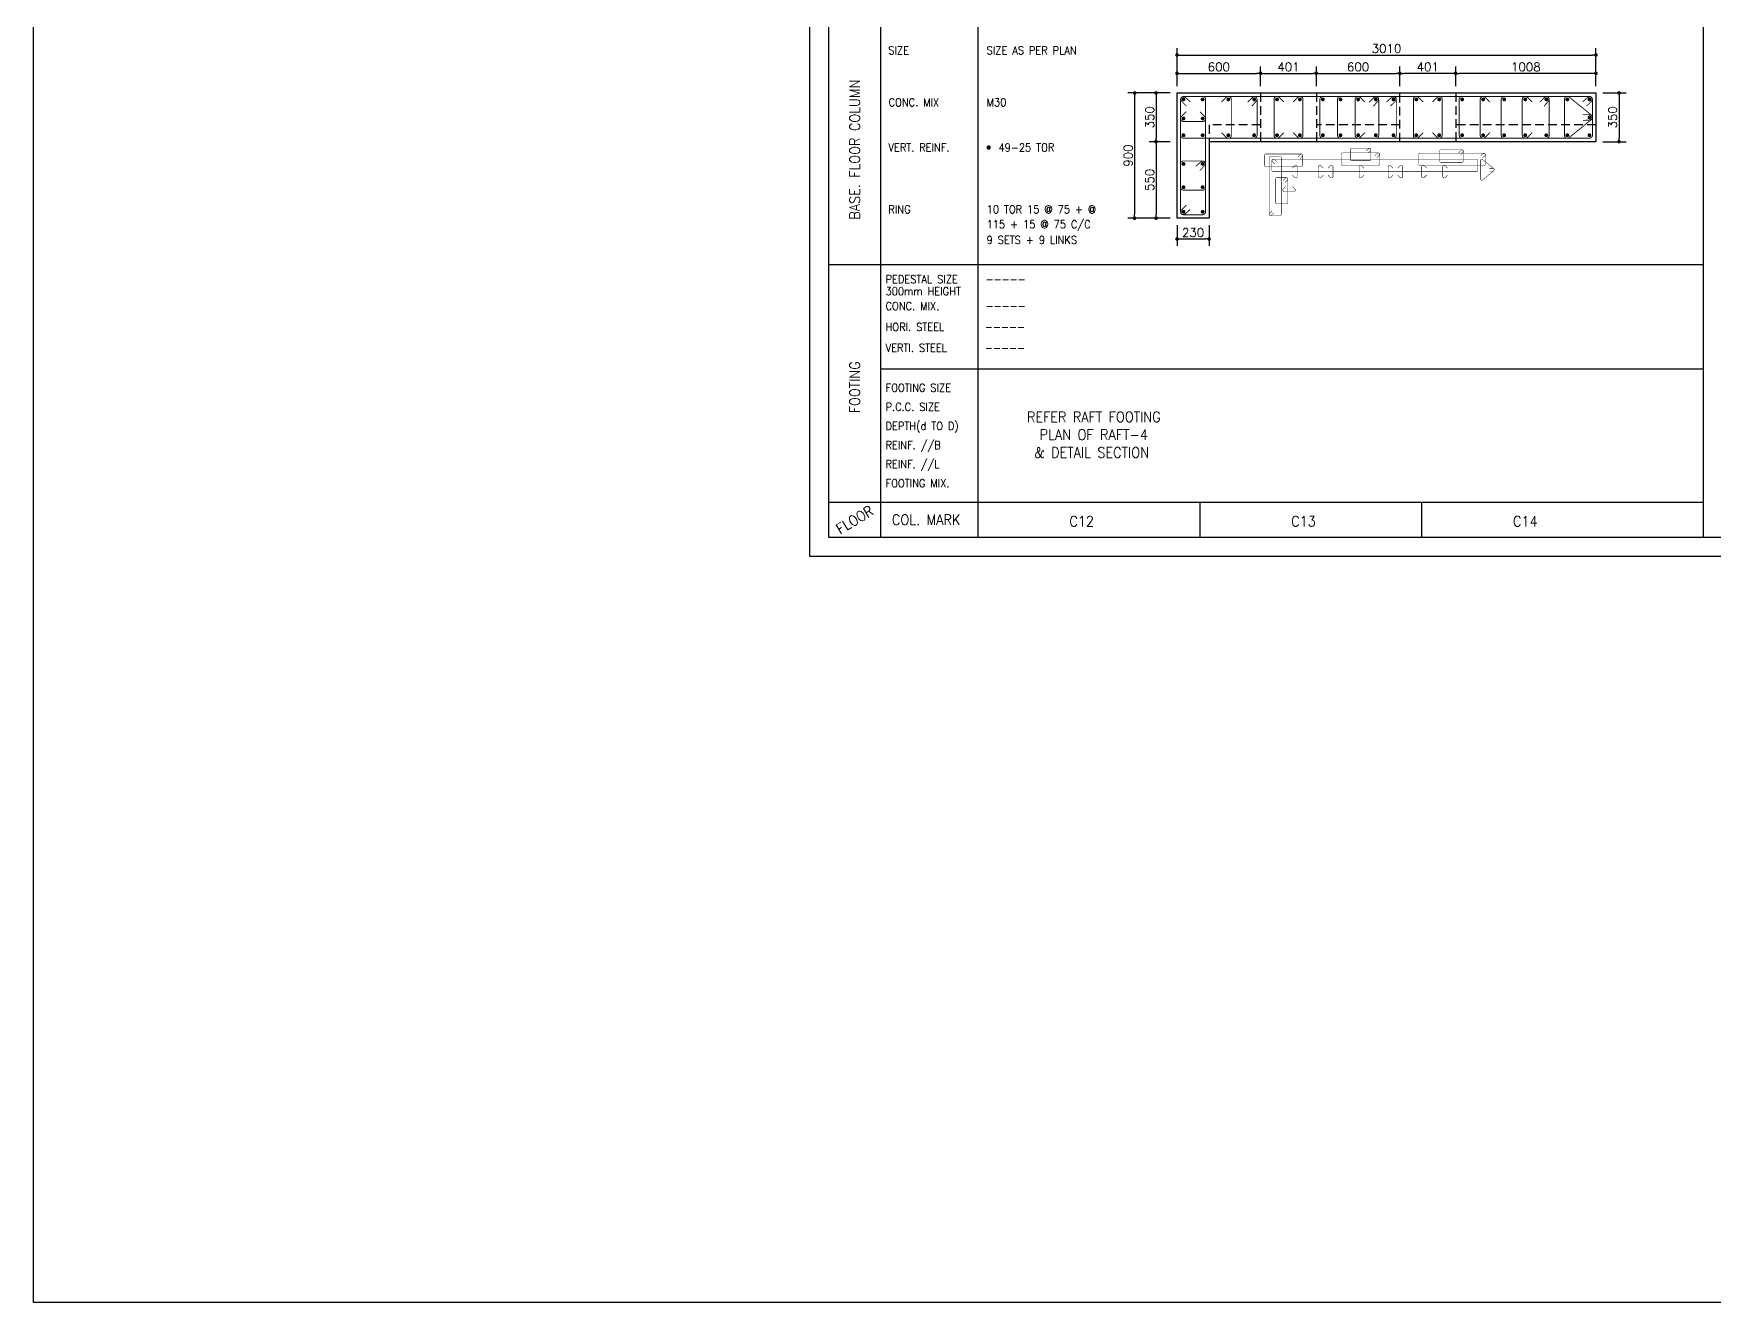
# Model space of a CAD drawing. Extents: x -200722 to 834823, y -494970 to 88783.
# Drawn here: x 200371 to 248681, y -205027 to -168561 of the extents above; entities that cross this region are included whole.
import ezdxf
from ezdxf.enums import TextEntityAlignment as Align

# ---------------------------------------------------------------- set-up
doc = ezdxf.new("R2010")
doc.units = 0
doc.header["$LTSCALE"] = 100
doc.header["$MEASUREMENT"] = 0
doc.header["$PDMODE"] = 34
doc.linetypes.add('HIDDEN', pattern=[0.375, 0.25, -0.125])
doc.layers.get('0').update_dxf_attribs({"linetype": 'CONTINUOUS'})
doc.layers.get('DEFPOINTS').update_dxf_attribs({"linetype": 'CONTINUOUS'})
for name, color, linetype in [('5', 4, 'CONTINUOUS'), ('BEAM', 4, 'CONTINUOUS'), ('column', 240, 'CONTINUOUS'), ('DIM', 3, 'CONTINUOUS'), ('STEEL', 6, 'CONTINUOUS'), ('TEXT', 2, 'CONTINUOUS')]:
    doc.layers.add(name, color=color, linetype=linetype)
doc.layers.add('9_PRINT BOUNDARY_NON PRINT', color=32, linetype='CONTINUOUS', plot=False)
doc.layers.add('9_TITLE TEXT', color=7, linetype='CONTINUOUS', lineweight=20)
doc.layers.add('g-dim', color=6, linetype='CONTINUOUS', lineweight=9)
doc.styles.add('ROMANS', font='romans.shx')
doc.styles.get("Standard").update_dxf_attribs({"font": 'simplex.shx'})
doc.dimstyles.new('STANDARD$0', dxfattribs={"dimtxt": 2.5, "dimasz": 2.5, "dimexe": 2, "dimexo": 0.7, "dimgap": 0.9, "dimtad": 1, "dimdec": 0, "dimdsep": 46, "dimtxsty": 'ROMANS', "dimcen": 0.09, "dimclrd": 4, "dimclre": 4, "dimclrt": 3, "dimadec": 0, "dimazin": 0, "dimtfac": 1, "dimtdec": 0, "dimtmove": 0, "dimatfit": 3, "dimfxl": 1, "dimtolj": 1, "dimtzin": 0, "dimarcsym": 0})

# ---------------------------------------------------------------- blocks, each defined once
blk = doc.blocks.new('DOT')
at = {"color": 0, "linetype": 'ByBlock'}
blk.add_line((-0.5, 0), (-1, 0), dxfattribs=at)
at = {"color": 0, "linetype": 'ByBlock', "const_width": 0.5}
blk.add_lwpolyline([(-0.25, 0, 1), (0.25, 0, 1)], format="xyb", close=True, dxfattribs=at)
blk = doc.blocks.new('*D38')
at = {"layer": 'BEAM', "color": 0, "lineweight": -2, "transparency": 16777216}
for p, q in [((245477, -170267), (246141, -170267)), ((245941, -170371), (245941, -171563)), ((245477, -171667), (246141, -171667))]:
    blk.add_line(p, q, dxfattribs=at)
at = {"layer": 'DEFPOINTS', "color": 0, "lineweight": -3, "transparency": 16777216}
for p in [(245277, -170267, 27583), (245277, -171667, 27583), (245941, -171667)]:
    blk.add_point(p, dxfattribs=at)
at = {"layer": 'BEAM', "color": 0, "lineweight": -2, "transparency": 16777216, "xscale": 104, "yscale": 104, "zscale": 104}
for p, rotation in [((245941, -170267), 90), ((245941, -171667), 270)]:
    blk.add_blockref('DOT', p, dxfattribs=dict(at, rotation=rotation))
at = {"layer": 'BEAM', "color": 0, "transparency": 16777216, "insert": (245757, -170967), "char_height": 248, "attachment_point": 5, "rotation": 90}
blk.add_mtext('\\A1;350', dxfattribs=at)
blk = doc.blocks.new('_DOT')
at = {"color": 0, "linetype": 'ByBlock'}
blk.add_line((-0.5, 0), (-1, 0), dxfattribs=at)
at = {"color": 0, "linetype": 'ByBlock', "const_width": 0.5}
blk.add_lwpolyline([(-0.25, 0, 1), (0.25, 0, 1)], format="xyb", close=True, dxfattribs=at)
blk = doc.blocks.new('*D39')
at = {"layer": 'BEAM', "color": 0, "lineweight": -2, "transparency": 16777216}
for p, q in [((233037, -170267), (232434, -170267)), ((232634, -170371), (232634, -171563)), ((233037, -171667), (232434, -171667))]:
    blk.add_line(p, q, dxfattribs=at)
at = {"layer": 'DEFPOINTS', "color": 0, "lineweight": -3, "transparency": 16777216}
for p in [(233237, -170267, 27583), (232634, -171667), (233237, -171667, 27583)]:
    blk.add_point(p, dxfattribs=at)
at = {"layer": 'BEAM', "color": 0, "lineweight": -2, "transparency": 16777216, "xscale": 104, "yscale": 104, "zscale": 104}
for p, rotation in [((232634, -170267), 90), ((232634, -171667), 270)]:
    blk.add_blockref('DOT', p, dxfattribs=dict(at, rotation=rotation))
at = {"layer": 'BEAM', "color": 0, "transparency": 16777216, "insert": (232450, -170967), "char_height": 248, "attachment_point": 5, "rotation": 90}
blk.add_mtext('\\A1;350', dxfattribs=at)
blk = doc.blocks.new('*D40')
at = {"layer": 'BEAM', "color": 0, "lineweight": -2, "transparency": 16777216}
for p, q in [((233037, -171667), (232434, -171667)), ((232634, -171771), (232634, -173763)), ((233037, -173867), (232434, -173867))]:
    blk.add_line(p, q, dxfattribs=at)
at = {"layer": 'DEFPOINTS', "color": 0, "lineweight": -3, "transparency": 16777216}
for p in [(233237, -171667, 27583), (232634, -173867), (233237, -173867, 27583)]:
    blk.add_point(p, dxfattribs=at)
at = {"layer": 'BEAM', "color": 0, "lineweight": -2, "transparency": 16777216, "xscale": 104, "yscale": 104, "zscale": 104}
for p, rotation in [((232634, -171667), 90), ((232634, -173867), 270)]:
    blk.add_blockref('DOT', p, dxfattribs=dict(at, rotation=rotation))
at = {"layer": 'BEAM', "color": 0, "transparency": 16777216, "insert": (232450, -172767), "char_height": 248, "attachment_point": 5, "rotation": 90}
blk.add_mtext('\\A1;550', dxfattribs=at)
blk = doc.blocks.new('*D41')
at = {"layer": 'BEAM', "color": 0, "lineweight": -2, "transparency": 16777216}
for p, q in [((233037, -170267), (231817, -170267)), ((232017, -170371), (232017, -173763)), ((233037, -173867), (231817, -173867))]:
    blk.add_line(p, q, dxfattribs=at)
at = {"layer": 'DEFPOINTS', "color": 0, "lineweight": -3, "transparency": 16777216}
for p in [(233237, -170267, 27583), (232017, -173867), (233237, -173867, 27583)]:
    blk.add_point(p, dxfattribs=at)
at = {"layer": 'BEAM', "color": 0, "lineweight": -2, "transparency": 16777216, "xscale": 104, "yscale": 104, "zscale": 104}
for p, rotation in [((232017, -170267), 90), ((232017, -173867), 270)]:
    blk.add_blockref('DOT', p, dxfattribs=dict(at, rotation=rotation))
at = {"layer": 'BEAM', "color": 0, "transparency": 16777216, "insert": (231833, -172067), "char_height": 248, "attachment_point": 5, "rotation": 90}
blk.add_mtext('\\A1;900', dxfattribs=at)
blk = doc.blocks.new('*D42')
at = {"layer": 'BEAM', "color": 0, "lineweight": -2, "transparency": 16777216}
for p, q in [((233237, -174067), (233237, -174664)), ((234157, -174067), (234157, -174664)), ((233341, -174464), (234053, -174464))]:
    blk.add_line(p, q, dxfattribs=at)
at = {"layer": 'DEFPOINTS', "color": 0, "lineweight": -3, "transparency": 16777216}
for p in [(233237, -173867), (234157, -173867), (234157, -174464)]:
    blk.add_point(p, dxfattribs=at)
at = {"layer": 'BEAM', "color": 0, "lineweight": -2, "transparency": 16777216, "xscale": 104, "yscale": 104, "zscale": 104, "rotation": 180}
blk.add_blockref('DOT', (233237, -174464), dxfattribs=at)
at = {"layer": 'BEAM', "color": 0, "lineweight": -2, "transparency": 16777216, "xscale": 104, "yscale": 104, "zscale": 104}
blk.add_blockref('DOT', (234157, -174464), dxfattribs=at)
at = {"layer": 'BEAM', "color": 0, "transparency": 16777216, "insert": (233697, -174280), "char_height": 248, "attachment_point": 5}
blk.add_mtext('\\A1;230', dxfattribs=at)
blk = doc.blocks.new('*D328')
at = {"layer": 'BEAM', "color": 0, "lineweight": -2, "transparency": 16777216}
for p, q in [((233237, -170067), (233237, -169504)), ((235637, -170067), (235637, -169504)), ((233341, -169704), (235533, -169704))]:
    blk.add_line(p, q, dxfattribs=at)
at = {"layer": 'DEFPOINTS', "color": 0, "lineweight": -3, "transparency": 16777216}
for p in [(235637, -169704), (233237, -170267), (235637, -170267)]:
    blk.add_point(p, dxfattribs=at)
at = {"layer": 'BEAM', "color": 0, "lineweight": -2, "transparency": 16777216, "xscale": 104, "yscale": 104, "zscale": 104, "rotation": 180}
blk.add_blockref('DOT', (233237, -169704), dxfattribs=at)
at = {"layer": 'BEAM', "color": 0, "lineweight": -2, "transparency": 16777216, "xscale": 104, "yscale": 104, "zscale": 104}
blk.add_blockref('DOT', (235637, -169704), dxfattribs=at)
at = {"layer": 'BEAM', "color": 0, "transparency": 16777216, "insert": (234437, -169520), "char_height": 248, "attachment_point": 5}
blk.add_mtext('\\A1;600', dxfattribs=at)
blk = doc.blocks.new('*D329')
at = {"layer": 'BEAM', "color": 0, "lineweight": -2, "transparency": 16777216}
for p, q in [((235637, -170067), (235637, -169504)), ((237241, -170067), (237241, -169504)), ((235741, -169704), (237137, -169704))]:
    blk.add_line(p, q, dxfattribs=at)
at = {"layer": 'DEFPOINTS', "color": 0, "lineweight": -3, "transparency": 16777216}
for p in [(237241, -169704), (235637, -170267), (237241, -170267)]:
    blk.add_point(p, dxfattribs=at)
at = {"layer": 'BEAM', "color": 0, "lineweight": -2, "transparency": 16777216, "xscale": 104, "yscale": 104, "zscale": 104, "rotation": 180}
blk.add_blockref('DOT', (235637, -169704), dxfattribs=at)
at = {"layer": 'BEAM', "color": 0, "lineweight": -2, "transparency": 16777216, "xscale": 104, "yscale": 104, "zscale": 104}
blk.add_blockref('DOT', (237241, -169704), dxfattribs=at)
at = {"layer": 'BEAM', "color": 0, "transparency": 16777216, "insert": (236439, -169520), "char_height": 248, "attachment_point": 5}
blk.add_mtext('\\A1;401', dxfattribs=at)
blk = doc.blocks.new('*D330')
at = {"layer": 'BEAM', "color": 0, "lineweight": -2, "transparency": 16777216}
for p, q in [((237241, -170067), (237241, -169504)), ((239641, -170067), (239641, -169504)), ((237345, -169704), (239537, -169704))]:
    blk.add_line(p, q, dxfattribs=at)
at = {"layer": 'DEFPOINTS', "color": 0, "lineweight": -3, "transparency": 16777216}
for p in [(239641, -169704), (237241, -170267), (239641, -170267)]:
    blk.add_point(p, dxfattribs=at)
at = {"layer": 'BEAM', "color": 0, "lineweight": -2, "transparency": 16777216, "xscale": 104, "yscale": 104, "zscale": 104, "rotation": 180}
blk.add_blockref('DOT', (237241, -169704), dxfattribs=at)
at = {"layer": 'BEAM', "color": 0, "lineweight": -2, "transparency": 16777216, "xscale": 104, "yscale": 104, "zscale": 104}
blk.add_blockref('DOT', (239641, -169704), dxfattribs=at)
at = {"layer": 'BEAM', "color": 0, "transparency": 16777216, "insert": (238441, -169520), "char_height": 248, "attachment_point": 5}
blk.add_mtext('\\A1;600', dxfattribs=at)
blk = doc.blocks.new('*D331')
at = {"layer": 'BEAM', "color": 0, "lineweight": -2, "transparency": 16777216}
for p, q in [((239641, -170067), (239641, -169504)), ((241245, -170067), (241245, -169504)), ((241141, -169704), (239745, -169704))]:
    blk.add_line(p, q, dxfattribs=at)
at = {"layer": 'DEFPOINTS', "color": 0, "lineweight": -3, "transparency": 16777216}
for p in [(239641, -169704), (239641, -170267), (241245, -170267)]:
    blk.add_point(p, dxfattribs=at)
at = {"layer": 'BEAM', "color": 0, "lineweight": -2, "transparency": 16777216, "xscale": 104, "yscale": 104, "zscale": 104, "rotation": 180}
blk.add_blockref('DOT', (239641, -169704), dxfattribs=at)
at = {"layer": 'BEAM', "color": 0, "lineweight": -2, "transparency": 16777216, "xscale": 104, "yscale": 104, "zscale": 104}
blk.add_blockref('DOT', (241245, -169704), dxfattribs=at)
at = {"layer": 'BEAM', "color": 0, "transparency": 16777216, "insert": (240443, -169520), "char_height": 248, "attachment_point": 5}
blk.add_mtext('\\A1;401', dxfattribs=at)
blk = doc.blocks.new('*D332')
at = {"layer": 'BEAM', "color": 0, "lineweight": -2, "transparency": 16777216}
for p, q in [((241245, -170067), (241245, -169504)), ((245277, -170067), (245277, -169504)), ((245173, -169704), (241349, -169704))]:
    blk.add_line(p, q, dxfattribs=at)
at = {"layer": 'DEFPOINTS', "color": 0, "lineweight": -3, "transparency": 16777216}
for p in [(241245, -169704), (241245, -170267), (245277, -170267)]:
    blk.add_point(p, dxfattribs=at)
at = {"layer": 'BEAM', "color": 0, "lineweight": -2, "transparency": 16777216, "xscale": 104, "yscale": 104, "zscale": 104, "rotation": 180}
blk.add_blockref('DOT', (241245, -169704), dxfattribs=at)
at = {"layer": 'BEAM', "color": 0, "lineweight": -2, "transparency": 16777216, "xscale": 104, "yscale": 104, "zscale": 104}
blk.add_blockref('DOT', (245277, -169704), dxfattribs=at)
at = {"layer": 'BEAM', "color": 0, "transparency": 16777216, "insert": (243261, -169520), "char_height": 248, "attachment_point": 5}
blk.add_mtext('\\A1;1008', dxfattribs=at)
blk = doc.blocks.new('*D333')
at = {"layer": 'BEAM', "color": 0, "lineweight": -2, "transparency": 16777216}
for p, q in [((233237, -170067), (233237, -168977)), ((245277, -170067), (245277, -168977)), ((233341, -169177), (245173, -169177))]:
    blk.add_line(p, q, dxfattribs=at)
at = {"layer": 'DEFPOINTS', "color": 0, "lineweight": -3, "transparency": 16777216}
for p in [(245277, -169177), (233237, -170267), (245277, -170267)]:
    blk.add_point(p, dxfattribs=at)
at = {"layer": 'BEAM', "color": 0, "lineweight": -2, "transparency": 16777216, "xscale": 104, "yscale": 104, "zscale": 104, "rotation": 180}
blk.add_blockref('DOT', (233237, -169177), dxfattribs=at)
at = {"layer": 'BEAM', "color": 0, "lineweight": -2, "transparency": 16777216, "xscale": 104, "yscale": 104, "zscale": 104}
blk.add_blockref('DOT', (245277, -169177), dxfattribs=at)
at = {"layer": 'BEAM', "color": 0, "transparency": 16777216, "insert": (239257, -168993), "char_height": 248, "attachment_point": 5}
blk.add_mtext('\\A1;3010', dxfattribs=at)

msp = doc.modelspace()

# ---------------------------------------------------------------- linework, layer by layer
at = {"color": 18, "ltscale": 0.4, "true_color": 0x000000}
msp.add_lwpolyline([(200370.7, 88782.8), (572488, 88782.8), (572488, -205027.2), (200370.7, -205027.2)], close=True, dxfattribs=at)
at = {"color": 18, "true_color": 0x000000}
msp.add_lwpolyline([(223222.7, -183032.7), (314632.7, -183032.7), (314632.7, -118792.7), (223222.7, -118792.7)], close=True, dxfattribs=at)
at = {"layer": '5', "color": 7, "lineweight": -2}
for p, q in [((224722.7, -183032.7), (224722.7, -118792.7)), ((227522.7, -183032.7), (227522.7, -118792.7)), ((248369.4, -183032.7), (248369.4, -118792.7)), ((223222.7, -175192.7), (248369.4, -175192.7)), ((224722.7, -178192.7), (248369.4, -178192.7)), ((223222.7, -182032.7), (248369.4, -182032.7)), ((233897.5, -183032.7), (233897.5, -182032.7)), ((240272.3, -183032.7), (240272.3, -182032.7))]:
    msp.add_line(p, q, dxfattribs=at)
at = {"layer": '9_PRINT BOUNDARY_NON PRINT', "color": 18, "true_color": 0x000000}
msp.add_lwpolyline([(222672.7, -183582.7), (315182.7, -183582.7), (315182.7, -118242.7), (222672.7, -118242.7)], close=True, dxfattribs=at)
at = {"layer": '9_TITLE TEXT', "color": 18, "true_color": 0x000000}
msp.add_lwpolyline([(314632.7, -118792.7), (223222.7, -118792.7), (223222.7, -183032.7), (314632.7, -183032.7)], dxfattribs=at)
at = {"layer": 'column', "color": 4, "linetype": 'Continuous'}
for points in [[(234157, -171667.4), (234157, -173867.4), (233237, -173867.4), (233237, -170267.4), (245277, -170267.4), (245277, -171667.4), (234157, -171667.4)], [(234157, -170267.4), (234157, -170267.4)]]:
    msp.add_lwpolyline(points, dxfattribs=at)
at = {"layer": 'DIM', "color": 7, "linetype": 'HIDDEN', "lineweight": -2, "ltscale": 10}
for points in [[(235637, -170267.4), (235637, -171667.4)], [(237241, -170267.4), (237241, -171667.4)], [(239641, -171667.4), (239641, -170267.4)], [(241245, -170267.4), (241245, -171667.4)], [(245277, -170267.4), (245277, -171187.4), (241245, -171187.4)], [(235637, -171187.4), (234157, -171187.4), (234157, -171667.4)], [(239641, -171187.4), (237241, -171187.4)]]:
    msp.add_lwpolyline(points, dxfattribs=at)
at = {"layer": 'g-dim', "color": 62, "lineweight": -2}
for points, const_width in [([(233422, -170367.4), (245092, -170367.4, -0.4142136), (245177, -170452.4), (245177, -171482.4, -0.4142136), (245092, -171567.4), (233422, -171567.4, -0.4142136), (233337, -171482.4), (233337, -170452.4, -0.4142136)], 25), ([(237848.5, -171482.4), (237848.5, -170452.4, -0.4142136), (237933.5, -170367.4), (238948.5, -170367.4, -0.4142136), (239033.5, -170452.4), (239033.5, -171482.4, -0.4142136), (238948.5, -171567.4), (237933.5, -171567.4, -0.4142136)], 25), ([(242555, -171482.4), (242555, -170452.4, -0.4142136), (242640, -170367.4), (243850, -170367.4, -0.4142136), (243935, -170452.4), (243935, -171482.4, -0.4142136), (243850, -171567.4), (242640, -171567.4, -0.4142136)], 25), ([(245145.5, -170901.3), (244508.5, -170386.3, 0.6306769), (244370, -170452.4), (244370, -171482.4, 0.6306769), (244508.5, -171548.5), (245145.5, -171033.5, 0.4774605)], 25), ([(238216.4, -172171.8), (238216.4, -171896.8, -0.4142136), (238258.9, -171854.3), (238766.4, -171854.3, -0.4142136), (238808.9, -171896.8), (238808.9, -172171.8, -0.4142136), (238766.4, -172214.3), (238258.9, -172214.3, -0.4142136)], 12.5), ([(240778.2, -172218.3), (240778.2, -171943.3, -0.4142136), (240820.7, -171900.8), (241425.7, -171900.8, -0.4142136), (241468.2, -171943.3), (241468.2, -172218.3, -0.4142136), (241425.7, -172260.8), (240820.7, -172260.8, -0.4142136)], 12.5), ([(233422, -173061.2), (233972, -173061.2, 0.4142136), (234057, -172976.2), (234057, -172306.2, 0.4142136), (233972, -172221.2), (233422, -172221.2, 0.4142136), (233337, -172306.2), (233337, -172976.2, 0.4142136)], 25), ([(236003.1, -172168.7), (241838.1, -172168.7, -0.4142136), (241880.6, -172211.2), (241880.6, -172486.2, -0.4142136), (241838.1, -172528.7), (236003.1, -172528.7, -0.4142136), (235960.6, -172486.2), (235960.6, -172211.2, -0.4142136)], 12.5), ([(242339.9, -172439.1), (242021.4, -172181.6, 0.6306769), (241952.2, -172214.7), (241952.2, -172729.7, 0.6306769), (242021.4, -172762.7), (242339.9, -172505.2, 0.4774605)], 12.5), ([(236105.2, -173455.9), (236380.2, -173455.9, 0.4142136), (236422.7, -173413.4), (236422.7, -172743.4, 0.4142136), (236380.2, -172700.9), (236105.2, -172700.9, 0.4142136), (236062.7, -172743.4), (236062.7, -173413.4, 0.4142136)], 12.5)]:
    msp.add_lwpolyline(points, format="xyb", close=True, dxfattribs=dict(at, const_width=const_width))
for points, const_width in [([(233505.2, -170643.3), (233363.2, -170502.6, -0.9275277), (233472.8, -170394), (233617.8, -170521.3)], 25), ([(238757.7, -170535.6), (238898.4, -170393.5, -0.9275277), (239007, -170503.1), (238879.6, -170648.1)], 25), ([(243659.2, -170535.6), (243799.9, -170393.5, -0.9275277), (243908.5, -170503.1), (243781.1, -170648.1)], 25), ([(244898.5, -170890.5), (245098.5, -170890.3, -0.9275277), (245097.2, -171044.6), (244904.6, -171056.4)], 25), ([(238671, -171938.4), (238741.3, -171867.3, -0.9275277), (238795.6, -171922.1), (238731.9, -171994.6)], 12.5), ([(241330.2, -171984.9), (241400.6, -171913.8, -0.9275277), (241454.9, -171968.6), (241391.2, -172041.1)], 12.5), ([(233888.9, -172497.1), (234030.9, -172356.4, 0.9275277), (233921.3, -172247.8), (233776.3, -172375.1)], 25), ([(236044.7, -172306.7), (235973.7, -172236.3, -0.9275277), (236028.5, -172182), (236101, -172245.7)], 12.5), ([(242216.4, -172433.7), (242316.4, -172433.6, -0.9275277), (242315.8, -172510.8), (242219.4, -172516.6)], 12.5), ([(236338.6, -172838.8), (236409.7, -172768.5, 0.9275277), (236354.9, -172714.2), (236282.4, -172777.8)], 12.5)]:
    msp.add_lwpolyline(points, format="xyb", dxfattribs=dict(at, const_width=const_width))
at = {"layer": 'STEEL', "color": 18, "true_color": 0x000000}
for points, const_width in [([(233422, -170367.4), (233972, -170367.4, -0.4142136), (234057, -170452.4), (234057, -173682.4, -0.4142136), (233972, -173767.4), (233422, -173767.4, -0.4142136), (233337, -173682.4), (233337, -170452.4, -0.4142136)], 25), ([(233422, -170367.4), (235452, -170367.4, -0.4142136), (235537, -170452.4), (235537, -171482.4, -0.4142136), (235452, -171567.4), (233422, -171567.4, -0.4142136), (233337, -171482.4), (233337, -170452.4, -0.4142136)], 25), ([(237426, -170367.4), (239456, -170367.4, -0.4142136), (239541, -170452.4), (239541, -171482.4, -0.4142136), (239456, -171567.4), (237426, -171567.4, -0.4142136), (237341, -171482.4), (237341, -170452.4, -0.4142136)], 25), ([(245092, -170367.4), (241430, -170367.4, 0.4142136), (241345, -170452.4), (241345, -171482.4, 0.4142136), (241430, -171567.4), (245092, -171567.4, 0.4142136), (245177, -171482.4), (245177, -170452.4, 0.4142136)], 25), ([(227790.1, -171835.2, 1), (227852.6, -171835.2, 1)], 62.5), ([(238005.1, -171988.7), (239020.1, -171988.7, -0.4142136), (239062.6, -172031.2), (239062.6, -172306.2, -0.4142136), (239020.1, -172348.7), (238005.1, -172348.7, -0.4142136), (237962.6, -172306.2), (237962.6, -172031.2, -0.4142136)], 12.5), ([(235788.6, -172020.9), (236803.6, -172020.9, -0.4142136), (236846.1, -172063.4), (236846.1, -172338.4, -0.4142136), (236803.6, -172380.9), (235788.6, -172380.9, -0.4142136), (235746.1, -172338.4), (235746.1, -172063.4, -0.4142136)], 12.5), ([(235925.2, -172090.9), (236200.2, -172090.9, -0.4142136), (236242.7, -172133.4), (236242.7, -173748.4, -0.4142136), (236200.2, -173790.9), (235925.2, -173790.9, -0.4142136), (235882.7, -173748.4), (235882.7, -172133.4, -0.4142136)], 12.5), ([(242058, -171998.6), (240227, -171998.6, 0.4142136), (240184.5, -172041.1), (240184.5, -172316.1, 0.4142136), (240227, -172358.6), (242058, -172358.6, 0.4142136), (242100.5, -172316.1), (242100.5, -172041.1, 0.4142136)], 12.5)]:
    msp.add_lwpolyline(points, format="xyb", close=True, dxfattribs=dict(at, const_width=const_width))
at = {"layer": 'STEEL', "color": 18, "linetype": 'Continuous', "true_color": 0x000000, "const_width": 55}
for points in [[(233422, -170424.9, -1), (233422, -170479.9, -1)], [(233972, -170424.9, 1), (233972, -170479.9, 1)], [(234712, -170424.9, 1), (234712, -170479.9, 1)], [(235452, -170424.9, 1), (235452, -170479.9, 1)], [(236110, -170424.9, -1), (236110, -170479.9, -1)], [(236768, -170424.9, 1), (236768, -170479.9, 1)], [(237426, -170424.9, -1), (237426, -170479.9, -1)], [(237933.5, -170424.9, 1), (237933.5, -170479.9, 1)], [(238441, -170424.9, 1), (238441, -170479.9, 1)], [(238948.5, -170424.9, 1), (238948.5, -170479.9, 1)], [(239456, -170424.9, 1), (239456, -170479.9, 1)], [(240114, -170424.9, -1), (240114, -170479.9, -1)], [(240772, -170424.9, 1), (240772, -170479.9, 1)], [(241430, -170424.9, -1), (241430, -170479.9, -1)], [(242035, -170424.9, 1), (242035, -170479.9, 1)], [(242640, -170424.9, 1), (242640, -170479.9, 1)], [(243245, -170424.9, 1), (243245, -170479.9, 1)], [(243850, -170424.9, 1), (243850, -170479.9, 1)], [(244455, -170424.9, 1), (244455, -170479.9, 1)], [(245092, -170424.9, 1), (245092, -170479.9, 1)], [(233422, -171029.9, 1), (233422, -170974.9, 1)], [(233972, -171029.9, -1), (233972, -170974.9, -1)], [(245092, -170939.9, 1), (245092, -170994.9, 1)], [(233422, -171509.9, 1), (233422, -171454.9, 1)], [(233972, -171509.9, -1), (233972, -171454.9, -1)], [(234712, -171509.9, -1), (234712, -171454.9, -1)], [(235452, -171509.9, -1), (235452, -171454.9, -1)], [(236110, -171509.9, 1), (236110, -171454.9, 1)], [(236768, -171509.9, -1), (236768, -171454.9, -1)], [(237426, -171509.9, 1), (237426, -171454.9, 1)], [(237933.5, -171509.9, -1), (237933.5, -171454.9, -1)], [(238441, -171509.9, -1), (238441, -171454.9, -1)], [(238948.5, -171509.9, -1), (238948.5, -171454.9, -1)], [(239456, -171509.9, -1), (239456, -171454.9, -1)], [(240114, -171509.9, 1), (240114, -171454.9, 1)], [(240772, -171509.9, -1), (240772, -171454.9, -1)], [(241430, -171509.9, 1), (241430, -171454.9, 1)], [(242035, -171509.9, -1), (242035, -171454.9, -1)], [(242640, -171509.9, -1), (242640, -171454.9, -1)], [(243245, -171509.9, -1), (243245, -171454.9, -1)], [(243850, -171509.9, -1), (243850, -171454.9, -1)], [(244455, -171509.9, -1), (244455, -171454.9, -1)], [(245092, -171509.9, -1), (245092, -171454.9, -1)], [(233422, -172333.7, 1), (233422, -172278.7, 1)], [(233972, -172333.7, -1), (233972, -172278.7, -1)], [(233422, -173003.7, 1), (233422, -172948.7, 1)], [(233972, -173003.7, -1), (233972, -172948.7, -1)], [(233422, -173709.9, 1), (233422, -173654.9, 1)], [(233972, -173709.9, -1), (233972, -173654.9, -1)]]:
    msp.add_lwpolyline(points, format="xyb", close=True, dxfattribs=at)
at = {"layer": 'STEEL', "color": 40}
for points in [[(234516.9, -170527.4, 28, 28, 0), (234651.9, -170392.3, 28, 28, -0.6681786), (234797, -170452.4, 28, 28, 0), (234797, -171482.4, 28, 28, -0.6681786), (234651.9, -171542.5, 28, 28, 0), (234516.9, -171407.5, 0, 0, 0)], [(236305.2, -170527.4, 28, 28, 0), (236170.1, -170392.3, 28, 28, 0.6681786), (236025, -170452.4, 28, 28, 0), (236025, -171482.4, 28, 28, 0.6681786), (236170.1, -171542.5, 28, 28, 0), (236305.2, -171407.5, 0, 0, 0)], [(236572.9, -170527.4, 28, 28, 0), (236707.9, -170392.3, 28, 28, -0.6681786), (236853, -170452.4, 28, 28, 0), (236853, -171482.4, 28, 28, -0.6681786), (236707.9, -171542.5, 28, 28, 0), (236572.9, -171407.5, 0, 0, 0)], [(238636.2, -170527.4, 28, 28, 0), (238501.1, -170392.3, 28, 28, 0.6681786), (238356, -170452.4, 28, 28, 0), (238356, -171482.4, 28, 28, 0.6681786), (238501.1, -171542.5, 28, 28, 0), (238636.2, -171407.5, 0, 0, 0)], [(240309.2, -170527.4, 28, 28, 0), (240174.1, -170392.3, 28, 28, 0.6681786), (240029, -170452.4, 28, 28, 0), (240029, -171482.4, 28, 28, 0.6681786), (240174.1, -171542.5, 28, 28, 0), (240309.2, -171407.5, 0, 0, 0)], [(240576.9, -170527.4, 28, 28, 0), (240711.9, -170392.3, 28, 28, -0.6681786), (240857, -170452.4, 28, 28, 0), (240857, -171482.4, 28, 28, -0.6681786), (240711.9, -171542.5, 28, 28, 0), (240576.9, -171407.5, 0, 0, 0)], [(242230.2, -170527.4, 28, 28, 0), (242095.1, -170392.3, 28, 28, 0.6681786), (241950, -170452.4, 28, 28, 0), (241950, -171482.4, 28, 28, 0.6681786), (242095.1, -171542.5, 28, 28, 0), (242230.2, -171407.5, 0, 0, 0)], [(243440.2, -170527.4, 28, 28, 0), (243305.1, -170392.3, 28, 28, 0.6681786), (243160, -170452.4, 28, 28, 0), (243160, -171482.4, 28, 28, 0.6681786), (243305.1, -171542.5, 28, 28, 0), (243440.2, -171407.5, 0, 0, 0)], [(233497, -170807.2, 28, 28, 0), (233361.9, -170942.3, 28, 28, 0.6681786), (233422, -171087.4, 28, 28, 0), (233972, -171087.4, 28, 28, 0.6681786), (234032.1, -170942.3, 28, 28, 0), (233897.1, -170807.2, 0, 0, 0)], [(236550.6, -172428.7, 14, 14, 0), (236618.1, -172361.2, 14, 14, -0.6681786), (236690.6, -172391.2, 14, 14, 0), (236690.6, -172666.2, 14, 14, -0.6681786), (236618.1, -172696.3, 14, 14, 0), (236550.6, -172628.7, 0, 0, 0)], [(237444.7, -172428.7, 14, 14, 0), (237377.2, -172361.2, 14, 14, 0.6681786), (237304.6, -172391.2, 14, 14, 0), (237304.6, -172666.2, 14, 14, 0.6681786), (237377.2, -172696.3, 14, 14, 0), (237444.7, -172628.7, 0, 0, 0)], [(237578.6, -172428.7, 14, 14, 0), (237646.1, -172361.2, 14, 14, -0.6681786), (237718.6, -172391.2, 14, 14, 0), (237718.6, -172666.2, 14, 14, -0.6681786), (237646.1, -172696.3, 14, 14, 0), (237578.6, -172628.7, 0, 0, 0)], [(238610.2, -172428.7, 14, 14, 0), (238542.7, -172361.2, 14, 14, 0.6681786), (238470.1, -172391.2, 14, 14, 0), (238470.1, -172666.2, 14, 14, 0.6681786), (238542.7, -172696.3, 14, 14, 0), (238610.2, -172628.8, 0, 0, 0)], [(239446.7, -172428.7, 14, 14, 0), (239379.2, -172361.2, 14, 14, 0.6681786), (239306.6, -172391.2, 14, 14, 0), (239306.6, -172666.2, 14, 14, 0.6681786), (239379.2, -172696.3, 14, 14, 0), (239446.7, -172628.7, 0, 0, 0)], [(239580.6, -172428.7, 14, 14, 0), (239648.1, -172361.2, 14, 14, -0.6681786), (239720.6, -172391.2, 14, 14, 0), (239720.6, -172666.2, 14, 14, -0.6681786), (239648.1, -172696.3, 14, 14, 0), (239580.6, -172628.7, 0, 0, 0)], [(240407.2, -172428.7, 14, 14, 0), (240339.7, -172361.2, 14, 14, 0.6681786), (240267.1, -172391.2, 14, 14, 0), (240267.1, -172666.2, 14, 14, 0.6681786), (240339.7, -172696.3, 14, 14, 0), (240407.2, -172628.7, 0, 0, 0)], [(241012.2, -172428.7, 14, 14, 0), (240944.7, -172361.2, 14, 14, 0.6681786), (240872.1, -172391.2, 14, 14, 0), (240872.1, -172666.2, 14, 14, 0.6681786), (240944.7, -172696.3, 14, 14, 0), (241012.2, -172628.7, 0, 0, 0)], [(236356.5, -172958.3, 14, 14, 0), (236288.9, -173025.8, 14, 14, 0.6681786), (236319, -173098.4, 14, 14, 0), (236594, -173098.4, 14, 14, 0.6681786), (236624, -173025.8, 14, 14, 0), (236556.5, -172958.3, 0, 0, 0)]]:
    msp.add_lwpolyline(points, format="xyseb", dxfattribs=at)
at = {"layer": 'STEEL', "color": 18, "true_color": 0x000000}
for points, const_width in [([(235266.5, -170530.1), (235407.1, -170388, -0.9275277), (235515.8, -170497.6), (235388.4, -170642.6)], 25), ([(239372.9, -170643.3), (239514.9, -170502.6, 0.9275277), (239405.3, -170394), (239260.3, -170521.3)], 25), ([(245008.9, -170643.3), (245150.9, -170502.6, 0.9275277), (245041.3, -170394), (244896.3, -170521.3)], 25), ([(236710.8, -172102.2), (236781.1, -172031.2, -0.9275277), (236835.4, -172086), (236771.7, -172158.5)], 12.5), ([(238978.6, -172126.7), (239049.6, -172056.3, 0.9275277), (238994.8, -172002), (238922.3, -172065.7)], 12.5), ([(242016.4, -172136.5), (242087.5, -172066.2, 0.9275277), (242032.7, -172011.8), (241960.1, -172075.5)], 12.5), ([(233505.2, -173491.5), (233363.2, -173632.2, 0.9275277), (233472.8, -173740.8), (233617.8, -173613.5)], 25), ([(235966.8, -173652.9), (235895.8, -173723.3, 0.9275277), (235950.6, -173777.6), (236023.1, -173713.9)], 12.5)]:
    msp.add_lwpolyline(points, format="xyb", dxfattribs=dict(at, const_width=const_width))

# ---------------------------------------------------------------- texts
at = {"layer": 'TEXT', "color": 18, "ltscale": 5, "true_color": 0x000000, "style": 'ROMANS', "width": 0.9}
for s, p in [('SIZE', (224939.3, -169042.7)), ('SIZE AS PER PLAN', (227762.9, -169042.7)), ('CONC. MIX', (224945.9, -170537.7)), ('M30', (227762.9, -170537.7)), ('VERT. REINF.', (224939.3, -171835.2)), ('49-25 TOR', (228104.6, -171835.2)), ('RING', (224939.3, -173612.7)), ('10 TOR 15 @ 75 + @ ', (227762.9, -173612.7)), ('115 + 15 @ 75 C/C', (227762.9, -174042.3)), ('9 SETS + 9 LINKS', (227762.9, -174492.8)), ('PEDESTAL SIZE', (224858.5, -175620.5)), ('-----', (227735.4, -175620.5)), ('300mm HEIGHT', (224858.5, -175964.9)), ('CONC. MIX.', (224858.5, -176392.7)), ('-----', (227735.4, -176392.7)), ('HORI. STEEL', (224858.5, -176992.7)), ('-----', (227712.4, -176992.7)), ('VERTI. STEEL', (224858.5, -177592.7)), ('-----', (227712.4, -177592.7)), ('FOOTING SIZE', (224858.5, -178741.2)), ('P.C.C. SIZE', (224858.5, -179289.8)), ('DEPTH(d TO D)', (224858.5, -179838.4)), ('REINF. //B', (224858.5, -180387)), ('REINF. //L', (224858.5, -180935.5)), ('FOOTING MIX.', (224858.5, -181484.1))]:
    msp.add_text(s, height=230, dxfattribs=at).set_placement(p, align=Align.MIDDLE_LEFT)
for s, rotation, p in [('BASE. FLOOR COLUMN', 90, (223972.7, -171895.5)), ('FOOTING', 90, (223972.7, -178725.9)), ('FLOOR', 30.96376, (223972.7, -182532.7))]:
    msp.add_text(s, height=300, rotation=rotation, dxfattribs=at).set_placement(p, align=Align.MIDDLE)
for s, p in [('REFER RAFT FOOTING', (230843.7, -179578.4)), ('PLAN OF RAFT-4', (230843.7, -180089)), ('& DETAIL SECTION', (230779.7, -180599.6))]:
    msp.add_text(s, height=300, dxfattribs=at).set_placement(p, align=Align.MIDDLE_CENTER)
for s, p in [('COL. MARK', (226025.1, -182532.7)), ('C12', (230496.6, -182577.2)), ('C13', (236871.4, -182577.2)), ('C14', (243246.3, -182577.2))]:
    msp.add_text(s, height=300, dxfattribs=at).set_placement(p, align=Align.MIDDLE)

# ---------------------------------------------------------------- dimensions: what is measured, and where the dimension line sits
at = {"layer": 'BEAM', "color": 18, "true_color": 0x000000}
for base, p1, p2, picture, middle in [((245277, -169176.9), (233237, -170267.4), (245277, -170267.4), '*D333', (239257, -168992.9)), ((235637, -169703.7), (233237, -170267.4), (235637, -170267.4), '*D328', (234437, -169519.7)), ((237241, -169703.7), (235637, -170267.4), (237241, -170267.4), '*D329', (236439, -169519.7)), ((239641, -169703.7), (237241, -170267.4), (239641, -170267.4), '*D330', (238441, -169519.7)), ((239641, -169703.7), (241245, -170267.4), (239641, -170267.4), '*D331', (240443, -169519.7)), ((241245, -169703.7), (245277, -170267.4), (241245, -170267.4), '*D332', (243261, -169519.7)), ((234157, -174463.7), (233237, -173867.4), (234157, -173867.4), '*D42', (233697, -174279.7))]:
    dim = msp.add_linear_dim(base=base, p1=p1, p2=p2, dimstyle='STANDARD$0', override={"dimscale": 8, "dimtxt": 31, "dimasz": 13, "dimexe": 25, "dimexo": 25, "dimgap": 7.5, "dimlfac": 0.25, "dimzin": 3, "dimtxsty": 'Standard', "dimblk": 'DOT', "dimcen": 3, "dimdle": 4, "dimclrd": 0, "dimclre": 0, "dimclrt": 0, "dimtmove": 2, "dimldrblk": 'DOT', "dimtzin": 3}, dxfattribs=at)
    dim.commit()
    dim.dimension.update_dxf_attribs({"geometry": picture, "text_midpoint": middle})
for base, p1, p2, picture, middle in [((232017.4, -173867.4, -27583.4), (233237, -170267.4), (233237, -173867.4), '*D41', (231833.4, -172067.4, -27583.4)), ((232634.3, -171667.4, -27583.4), (233237, -170267.4), (233237, -171667.4), '*D39', (232450.3, -170967.4, -27583.4)), ((245940.8, -171667.4, -27583.4), (245277, -170267.4), (245277, -171667.4), '*D38', (245756.8, -170967.4, -27583.4)), ((232634.3, -173867.4, -27583.4), (233237, -171667.4), (233237, -173867.4), '*D40', (232450.3, -172767.4, -27583.4))]:
    dim = msp.add_linear_dim(base=base, p1=p1, p2=p2, angle=90, dimstyle='STANDARD$0', override={"dimscale": 8, "dimtxt": 31, "dimasz": 13, "dimexe": 25, "dimexo": 25, "dimgap": 7.5, "dimlfac": 0.25, "dimzin": 3, "dimtxsty": 'Standard', "dimblk": 'DOT', "dimcen": 3, "dimdle": 4, "dimclrd": 0, "dimclre": 0, "dimclrt": 0, "dimtmove": 2, "dimldrblk": 'DOT', "dimtzin": 3}, dxfattribs=at)
    dim.commit()
    dim.dimension.update_dxf_attribs({"geometry": picture, "text_midpoint": middle})

doc.saveas('drawing.dxf')
